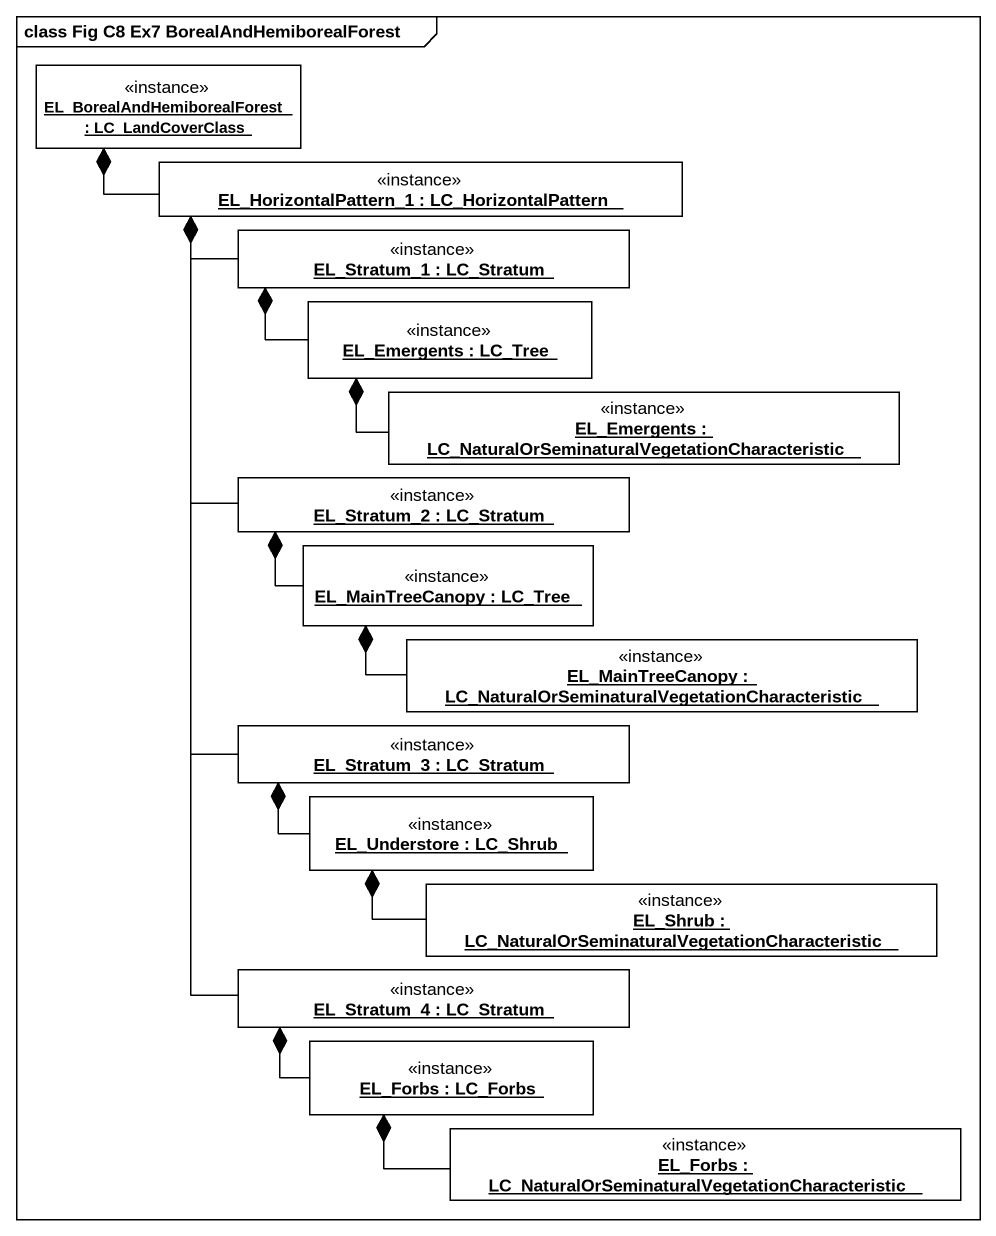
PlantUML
@startuml
mainframe class Fig C8 Ex7 BorealAndHemiborealForest
hide circle
hide empty members
object "EL_BorealAndHemiborealForest : LC_LandCoverClass" as EL_BorealAndHemiborealForest <<instance>> #FFFFFF
object "EL_HorizontalPattern_1 : LC_HorizontalPattern" as EL_HorizontalPattern_1 <<instance>> #FFFFFF
object "EL_Stratum_1 : LC_Stratum" as EL_Stratum_1 <<instance>> #FFFFFF
object "EL_Emergents : LC_Tree" as EL_Emergents <<instance>> #FFFFFF
object "EL_Emergents : LC_NaturalOrSeminaturalVegetationCharacteristic" as EL_Emergents_2 <<instance>> #FFFFFF
object "EL_Stratum_2 : LC_Stratum" as EL_Stratum_2 <<instance>> #FFFFFF
object "EL_MainTreeCanopy : LC_Tree" as EL_MainTreeCanopy <<instance>> #FFFFFF
object "EL_MainTreeCanopy : LC_NaturalOrSeminaturalVegetationCharacteristic" as EL_MainTreeCanopy_2 <<instance>> #FFFFFF
object "EL_Stratum_3 : LC_Stratum" as EL_Stratum_3 <<instance>> #FFFFFF
object "EL_Understore : LC_Shrub" as EL_Understore <<instance>> #FFFFFF
object "EL_Shrub : LC_NaturalOrSeminaturalVegetationCharacteristic" as EL_Shrub <<instance>> #FFFFFF
object "EL_Stratum_4 : LC_Stratum" as EL_Stratum_4 <<instance>> #FFFFFF
object "EL_Forbs : LC_Forbs" as EL_Forbs <<instance>> #FFFFFF
object "EL_Forbs : LC_NaturalOrSeminaturalVegetationCharacteristic" as EL_Forbs_2 <<instance>> #FFFFFF
EL_HorizontalPattern_1 -left-* EL_BorealAndHemiborealForest
EL_Stratum_1 -up-* EL_HorizontalPattern_1
EL_Emergents -up-* EL_Stratum_1
EL_Emergents_2 -left-* EL_Emergents
EL_Stratum_2 -up-* EL_HorizontalPattern_1
EL_MainTreeCanopy -up-* EL_Stratum_2
EL_MainTreeCanopy_2 -left-* EL_MainTreeCanopy
EL_Stratum_3 -up-* EL_HorizontalPattern_1
EL_Understore -up-* EL_Stratum_3
EL_Shrub -left-* EL_Understore
EL_Stratum_4 -up-* EL_HorizontalPattern_1
EL_Forbs -up-* EL_Stratum_4
EL_Forbs_2 -left-* EL_Forbs
@enduml
